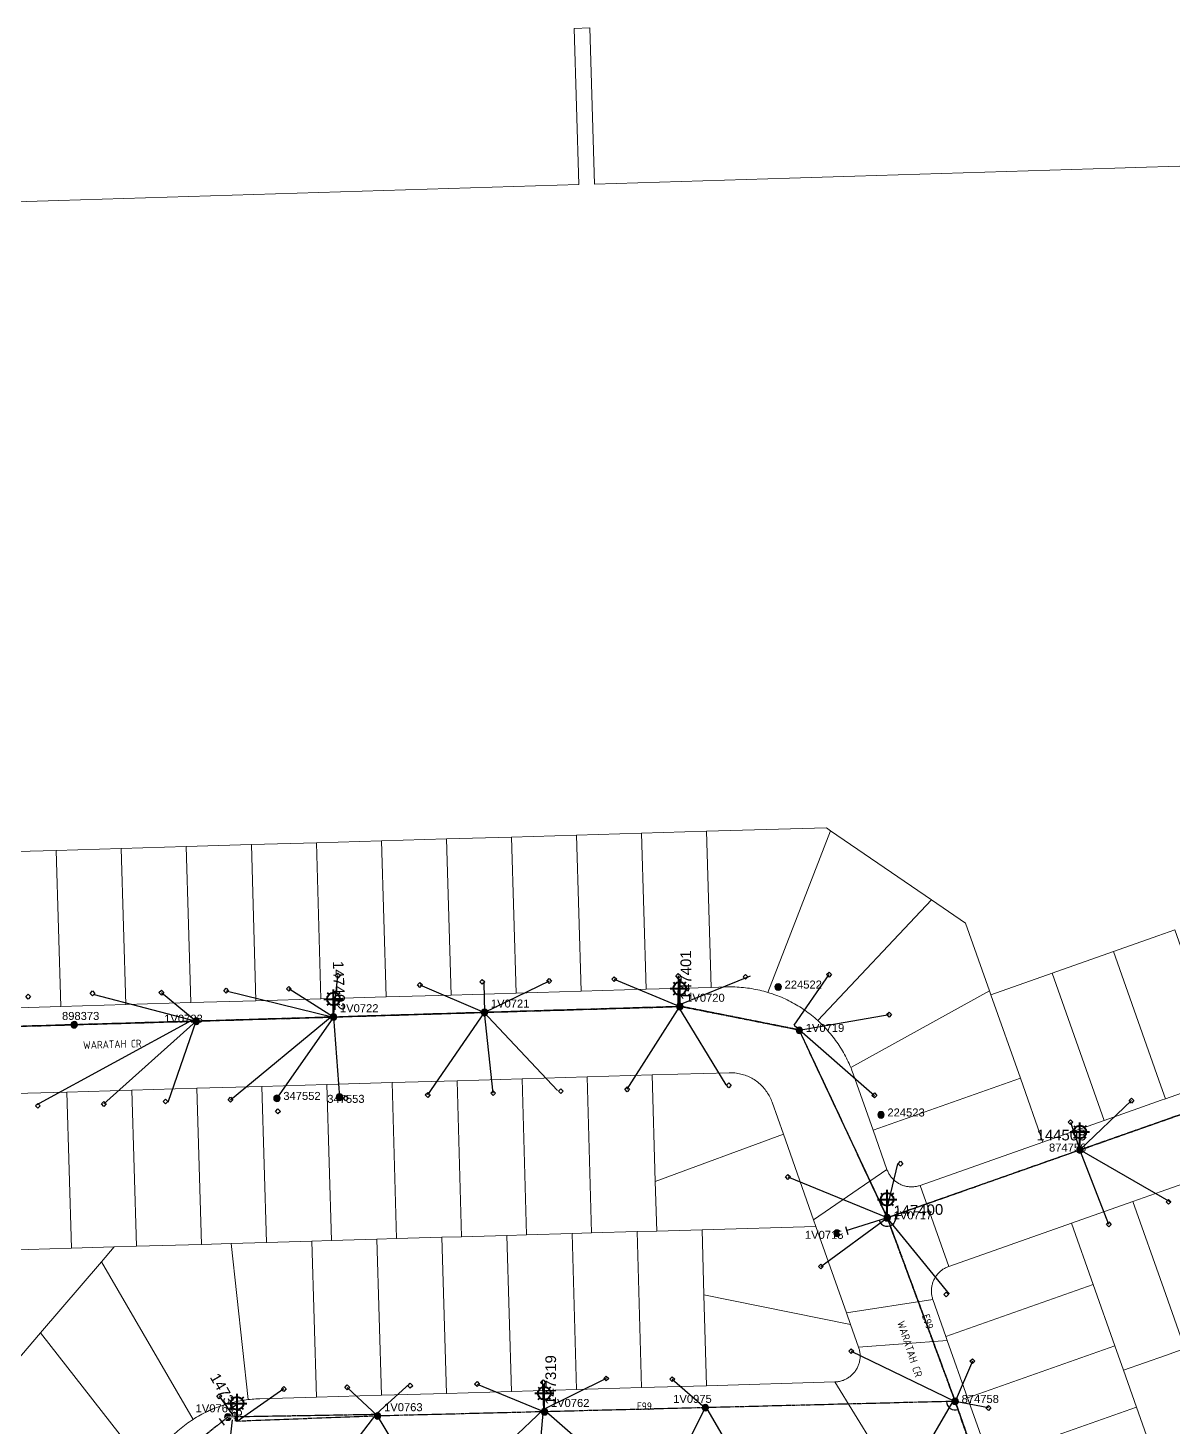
# Model space of a CAD drawing. Header units: metres. Extents: x 283062 to 284231, y 6112747 to 6113727.
# Drawn here: x 283357.4 to 283625.6, y 6113398.8 to 6113726.5 of the extents above; entities that cross this region are included whole.
import ezdxf
from ezdxf.enums import TextEntityAlignment as Align

# ---------------------------------------------------------------- set-up
doc = ezdxf.new("R2010")
doc.units = ezdxf.units.M
doc.linetypes.add('Cable Exist OH', pattern=[1, 1, 0])
doc.layers.get('0').update_dxf_attribs({"color": 6})
doc.layers.add('Cadastre Land Parcels_SP_EXT', color=9, linetype='Continuous', lineweight=5)
doc.layers.add('Cadastre Roads_SP_EXT', color=9, linetype='Continuous', lineweight=5)
for name, color, linetype in [('Equip_SP_SL_EXT', 7, 'Continuous'), ('Mains_HV_EXT', 7, 'Continuous'), ('Mains_LV_EXT', 7, 'Continuous'), ('Mains_SL_EXT', 7, 'Continuous'), ('Services_SP_EXT', 7, 'Continuous'), ('SupportsOH_SP_TR_HV_LV_SL_EXT', 7, 'Continuous')]:
    doc.layers.add(name, color=color, linetype=linetype)
doc.styles.add('iecARIAL', font='arial.ttf', dxfattribs={"height": 2})
doc.styles.add('POLE_LABEL', font='arial.ttf')
doc.styles.get("Standard").update_dxf_attribs({"font": 'isocp.shx'})

# ---------------------------------------------------------------- blocks, each defined once
blk = doc.blocks.new('SL_LANTERN_EXT')
at = {"lineweight": 40}
for p, q in [((-2.25, 4.22), (2.25, 4.22)), ((-1.46, 5.68), (-1.06, 5.28)), ((0, 1.97), (0, 6.47)), ((1.46, 5.68), (1.06, 5.28)), ((-1.46, 2.76), (-1.06, 3.16)), ((0, 0), (0, 2.72)), ((1.46, 2.76), (1.06, 3.16))]:
    blk.add_line(p, q, dxfattribs=at)
blk.add_circle((0, 4.22), 1.5, dxfattribs=at)
at = {"style": 'iecARIAL', "flags": 8}
blk.add_attdef('ASSET_NUM', (1.5, 1.5), '', height=2.5, dxfattribs=at)
for tag, p, height, flags in [('STATE', (0.98, -2.25), 0.2, 9), ('CONSTRUCTED_VOLTAGE', (0.98, -0.65), 0.2, 9), ('CONTROL_TYPE', (0.98, -0.85), 0.2, 9), ('LANTERN_PURPOSE', (0.98, -1.05), 0.2, 9), ('LANTERN_TYPE', (0.98, -1.25), 0.2, 9), ('NO_PHASES', (0.98, -1.45), 0.2, 9), ('OPERATING_VOLTAGE', (0.98, -1.65), 0.2, 9), ('ORIENTATION', (0.98, -1.85), 0.2, 9), ('OWNED_BY', (0.98, -2.05), 0.2, 9), ('USAGE', (0.98, -2.45), 0.2, 9), ('CEXIST', (0.98, -2.65), 0.2, 9), ('CNEW', (0.98, -2.85), 0.2, 9), ('CNUMBER', (0.98, -3.05), 0.2, 9), ('CREMOVE', (0.98, -3.25), 0.2, 9), ('CREPLACE', (0.98, -3.45), 0.2, 9), ('LNUMBER', (2.18, -3.25), 2.5, 8), ('LKINGHEIGHT', (0.98, -3.65), 0.2, 9), ('LBRACKET', (0.98, -3.85), 0.2, 9), ('LBRACKETVOCAB', (0.98, -4.05), 0.2, 9), ('LCATEGORY', (0.98, -4.25), 0.2, 9), ('LCHARGE1', (0.98, -4.45), 0.2, 9), ('LCHARGE1PERCENT', (0.98, -4.65), 0.2, 9), ('LCHARGE2', (0.98, -4.85), 0.2, 9), ('LCHARGE2PERCENT', (0.98, -5.05), 0.2, 9), ('LCHARGE3', (0.98, -5.25), 0.2, 9), ('LCHARGE3PERCENT', (0.98, -5.45), 0.2, 9), ('LEXIST', (0.98, -5.65), 0.2, 9), ('LLAMP', (0.98, -5.85), 0.2, 9), ('LLAMPVOCAB', (0.98, -6.05), 0.2, 9), ('LMAST', (0.98, -6.25), 0.2, 9), ('LMASTVOCAB', (0.98, -6.45), 0.2, 9), ('LNEW', (0.98, -6.65), 0.2, 9), ('STREETNAME', (0.98, -9.25), 0.2, 9), ('SUBURB', (0.98, -9.45), 0.2, 1), ('LANTNUMBER', (0.98, -6.85), 0.2, 9), ('LOUTREACH', (0.98, -7.25), 0.2, 9), ('LOUTREACHVOCAB', (0.98, -7.45), 0.2, 9), ('LRATECODE', (0.98, -7.65), 0.2, 9), ('LREMOVE', (0.98, -7.85), 0.2, 9), ('LREPLACE', (0.98, -8.05), 0.2, 9), ('LTYPE', (0.98, -8.25), 0.2, 9), ('LTYPEVOCAB', (0.98, -8.45), 0.2, 9), ('LEGEND', (0.98, -8.65), 0.2, 9), ('LOCATION', (0.98, -8.85), 0.2, 9), ('NOTES', (0.98, -9.05), 0.2, 9)]:
    blk.add_attdef(tag, p, '', height=height, dxfattribs=dict(flags=flags))
blk = doc.blocks.new('CCP_EXT')
blk.add_wipeout([(0, 0.57), (0.57, 0), (0, -0.57), (-0.57, 0)])
blk.add_lwpolyline([(-0.57, 0), (0, 0.57), (0.57, 0), (0, -0.57), (-0.57, 0)])
at = {"flags": 1}
blk.add_attdef('Z', (0, 0), '', height=0.2, dxfattribs=at)
at = {"flags": 9}
for tag, p in [('CCP_TYPE', (0, 0)), ('STATE', (0, -1.8)), ('CONSTRUCTED_VOLTAGE', (0, -0.2)), ('NO_PHASES', (0, -0.4)), ('OPERATING_VOLTAGE', (0, -0.6)), ('ORIENTATION', (0, -0.8)), ('OWNED_BY', (0, -1)), ('USAGE', (0, -1.2)), ('LEGEND', (0, -1.4)), ('LIFE_SUPPORT', (0, -1.6)), ('NOTES', (0, -2))]:
    blk.add_attdef(tag, text='', height=0.2, dxfattribs=at).set_placement(p, align=Align.MIDDLE_LEFT)
blk = doc.blocks.new('POLE_EXT')
blk.add_hatch(color=256).paths.add_polyline_path([(-1, 0, 1), (1, 0, 1)])
blk.add_lwpolyline([(-1, 0, 1), (1, 0, 1)], format="xyb", close=True)
for tag, height, flags, p in [('pNumber', 2.5, 8, (-17.84, 2.07)), ('OWNED_BY', 0.2, 9, (1.35, -0.4)), ('PARENT', 0.2, 9, (1.35, -0.6)), ('SPECIAL_USE', 0.2, 9, (1.35, -0.8)), ('STATE', 0.2, 9, (1.35, -1)), ('USAGE', 0.2, 9, (1.35, -1.2)), ('cLV', 0.2, 9, (1.35, -1.4)), ('hDepth', 0.2, 9, (1.35, -1.6)), ('hDia', 0.2, 9, (1.35, -1.8)), ('cHV', 0.2, 9, (1.35, -2)), ('LBRACKET', 0.2, 9, (1.35, -2.2)), ('LExisting', 0.2, 9, (1.35, -2.4)), ('LANTNUMBER', 0.2, 9, (1.35, -2.6)), ('LOther', 0.2, 9, (1.35, -2.8)), ('LRemove', 0.2, 9, (1.35, -3)), ('LEGEND', 0.2, 9, (1.35, -3.2)), ('cLinedev', 0.2, 9, (1.35, -3.4)), ('LOCATION', 0.2, 9, (1.35, -3.6)), ('pExisting', 0.2, 9, (1.35, -3.8)), ('PFNUMBER', 0.2, 9, (1.35, -4)), ('NEWPFNUMBER', 0.2, 9, (1.35, -4.2)), ('pFooting', 0.2, 9, (1.35, -4.4)), ('pNew', 0.2, 9, (1.35, -4.6)), ('pRelocate', 0.2, 9, (1.35, -5)), ('pRemove', 0.2, 9, (1.35, -5.2)), ('pReplace', 0.2, 9, (1.35, -5.4)), ('pStay', 0.2, 9, (1.35, -5.6)), ('pType', 0.2, 9, (1.35, -5.8)), ('cspan', 0.2, 9, (1.35, -6)), ('STREETNAME', 0.2, 9, (1.35, -6.2)), ('SUBURB', 0.2, 9, (1.35, -6.4)), ('NOTES', 0.2, 9, (1.35, -6.6)), ('MAINTAINED_BY', 0.2, 9, (1.36, -6.81)), ('OPERATED_BY', 0.2, 9, (1.36, -7.01))]:
    blk.add_attdef(tag, text='', height=height, dxfattribs=dict(flags=flags)).set_placement(p, align=Align.MIDDLE_LEFT)
at = {"style": 'POLE_LABEL'}
for tag, height, flags, p in [('STRUCTURE_PLANT_NUMBER', 0.2, 9, (1.35, 0.03)), ('ASSET_NUM', 2.5, 8, (2, 2)), ('STREET_CODE', 0.2, 9, (1.35, -0.2))]:
    blk.add_attdef(tag, text='', height=height, dxfattribs=dict(at, flags=flags)).set_placement(p, align=Align.MIDDLE_LEFT)
at = {"flags": 1}
blk.add_attdef('Z', (1.35, -7.33), '', height=0.2, dxfattribs=at)
blk = doc.blocks.new('End Shackle_EXT')
blk.add_wipeout([(0, 0.25), (1.81, 0.25), (1.82, -0.25), (0, -0.25)])
blk.add_line((1.81, -1), (1.81, 1))
at = {"flags": 1}
blk.add_attdef('Z', (0, 0), '', height=0.2, dxfattribs=at)
at = {"flags": 9}
for tag, p in [('CONNECTOR_TYPE', (0, 0)), ('STATE', (0, -1.2)), ('CONSTRUCTED_VOLTAGE', (0, -0.2)), ('NO_PHASES', (0, -0.4)), ('OPERATING_VOLTAGE', (0, -0.6)), ('ORIENTATION', (0, -0.8)), ('OWNED_BY', (0, -1)), ('USAGE', (0, -1.4)), ('NOTES', (0, -1.6))]:
    blk.add_attdef(tag, text='', height=0.2, dxfattribs=at).set_placement(p, align=Align.MIDDLE_LEFT)

msp = doc.modelspace()

# ---------------------------------------------------------------- linework, layer by layer
at = {"layer": 'Cadastre Land Parcels_SP_EXT', "color": 251, "linetype": 'Continuous', "lineweight": 15, "true_color": 0x636466}
for points in [[(283627.25, 6113694.18), (283616.84, 6113693.86), (283612.01, 6113693.71), (283596.78, 6113693.25), (283581.54, 6113692.78), (283566.31, 6113692.31), (283551.07, 6113691.85), (283535.84, 6113691.38), (283520.6, 6113690.91), (283505.37, 6113690.45), (283490.13, 6113689.98), (283489.01, 6113726.55), (283489.01, 6113726.55), (283485.36, 6113726.43), (283486.48, 6113689.87), (283471.24, 6113689.4), (283456.01, 6113688.94), (283440.77, 6113688.47), (283425.54, 6113688.01), (283410.3, 6113687.54), (283395.07, 6113687.07), (283379.83, 6113686.61), (283364.6, 6113686.14), (283349.36, 6113685.67)], [(283348.78, 6113533.42), (283364.02, 6113533.86), (283379.26, 6113534.31), (283394.49, 6113534.76), (283409.73, 6113535.2), (283424.96, 6113535.65), (283440.2, 6113536.09), (283455.43, 6113536.54), (283470.67, 6113536.99), (283485.9, 6113537.43), (283501.14, 6113537.88), (283516.37, 6113538.33), (283544.44, 6113539.15), (283545.44, 6113538.46), (283569.08, 6113522.25), (283577.06, 6113516.78), (283582.65, 6113500.96), (283582.99, 6113500), (283597.36, 6113505.08), (283611.74, 6113510.15), (283622.1, 6113513.81), (283626.11, 6113515.22)], [(283791.34, 6113388.3), (283786.26, 6113402.67), (283781.17, 6113417.04), (283776.09, 6113431.41), (283771, 6113445.8), (283765.72, 6113460.75), (283756.32, 6113462.28), (283741.95, 6113457.2), (283727.57, 6113452.13), (283713.2, 6113447.06), (283698.83, 6113441.98), (283686.65, 6113476.48), (283673.72, 6113471.91), (283685.89, 6113437.42), (283671.52, 6113432.34), (283657.15, 6113427.27), (283642.78, 6113422.19), (283628.4, 6113417.12), (283623.87, 6113415.52), (283614.03, 6113412.05), (283617.08, 6113403.42), (283622.15, 6113389.05)], [(283384.87, 6113389.4), (283360.34, 6113420.8), (283346.49, 6113404.62)]]:
    msp.add_lwpolyline(points, dxfattribs=at)
for points in [[(283545.44, 6113538.46), (283544.44, 6113539.15), (283516.37, 6113538.33), (283517.45, 6113501.75), (283521.07, 6113501.86), (283521.56, 6113501.87), (283522.05, 6113501.87), (283522.54, 6113501.87), (283523.03, 6113501.85), (283523.52, 6113501.83), (283524.01, 6113501.8), (283524.5, 6113501.77), (283524.99, 6113501.72), (283525.48, 6113501.67), (283525.96, 6113501.61), (283526.45, 6113501.54), (283526.93, 6113501.46), (283527.41, 6113501.38), (283527.89, 6113501.29), (283528.37, 6113501.19), (283528.85, 6113501.08), (283529.33, 6113500.97), (283529.8, 6113500.85), (283530.27, 6113500.72), (283530.74, 6113500.58), (283545.44, 6113538.46)], [(283441.28, 6113499.52), (283440.2, 6113536.09), (283424.96, 6113535.65), (283426.04, 6113499.08), (283441.28, 6113499.52)], [(283456.51, 6113499.97), (283455.43, 6113536.54), (283440.2, 6113536.09), (283441.28, 6113499.52), (283456.51, 6113499.97)], [(283471.75, 6113500.41), (283470.67, 6113536.99), (283455.43, 6113536.54), (283456.51, 6113499.97), (283471.75, 6113500.41)], [(283486.98, 6113500.86), (283485.9, 6113537.43), (283470.67, 6113536.99), (283471.75, 6113500.41), (283486.98, 6113500.86)], [(283502.22, 6113501.31), (283501.14, 6113537.88), (283485.9, 6113537.43), (283486.98, 6113500.86), (283502.22, 6113501.31)], [(283517.45, 6113501.75), (283516.37, 6113538.33), (283501.14, 6113537.88), (283502.22, 6113501.31), (283517.45, 6113501.75)], [(283569.08, 6113522.25), (283545.44, 6113538.46), (283530.74, 6113500.58), (283531.21, 6113500.44), (283531.66, 6113500.29), (283532.12, 6113500.13), (283532.58, 6113499.97), (283533.03, 6113499.79), (283533.48, 6113499.62), (283533.92, 6113499.43), (283534.36, 6113499.24), (283534.8, 6113499.04), (283535.24, 6113498.83), (283535.67, 6113498.62), (283536.1, 6113498.4), (283536.53, 6113498.17), (283536.95, 6113497.93), (283537.37, 6113497.69), (283537.78, 6113497.45), (283538.2, 6113497.19), (283538.6, 6113496.93), (283539, 6113496.66), (283539.4, 6113496.39), (283539.8, 6113496.11), (283540.19, 6113495.83), (283540.57, 6113495.53), (283540.95, 6113495.24), (283541.33, 6113494.93), (283541.7, 6113494.62), (283542.06, 6113494.31), (283542.42, 6113493.99), (283569.08, 6113522.25)], [(283365.1, 6113497.29), (283364.02, 6113533.86), (283348.78, 6113533.42), (283349.86, 6113496.84), (283365.1, 6113497.29)], [(283380.34, 6113497.74), (283379.26, 6113534.31), (283364.02, 6113533.86), (283365.1, 6113497.29), (283380.34, 6113497.74)], [(283395.57, 6113498.18), (283394.49, 6113534.76), (283379.26, 6113534.31), (283380.34, 6113497.74), (283395.57, 6113498.18)], [(283410.81, 6113498.63), (283409.73, 6113535.2), (283394.49, 6113534.76), (283395.57, 6113498.18), (283410.81, 6113498.63)], [(283426.04, 6113499.08), (283424.96, 6113535.65), (283409.73, 6113535.2), (283410.81, 6113498.63), (283426.04, 6113499.08)], [(283582.65, 6113500.96), (283577.06, 6113516.78), (283569.08, 6113522.25), (283542.42, 6113493.99), (283542.78, 6113493.66), (283543.13, 6113493.33), (283543.47, 6113492.99), (283543.81, 6113492.65), (283544.15, 6113492.3), (283544.48, 6113491.94), (283544.8, 6113491.58), (283545.12, 6113491.22), (283545.43, 6113490.85), (283545.73, 6113490.48), (283546.03, 6113490.1), (283546.33, 6113489.71), (283546.61, 6113489.33), (283546.89, 6113488.93), (283547.17, 6113488.54), (283547.44, 6113488.13), (283547.7, 6113487.73), (283547.96, 6113487.32), (283548.2, 6113486.91), (283548.45, 6113486.49), (283548.68, 6113486.07), (283548.91, 6113485.64), (283549.13, 6113485.21), (283549.35, 6113484.78), (283549.56, 6113484.34), (283549.76, 6113483.91), (283549.96, 6113483.46), (283550.14, 6113483.02), (283582.65, 6113500.96)], [(283638.28, 6113480.74), (283626.11, 6113515.22), (283622.1, 6113513.81), (283611.74, 6113510.15), (283622.83, 6113478.71), (283623.91, 6113475.66), (283638.28, 6113480.74)], [(283622.89, 6113475.3), (283623.91, 6113475.66), (283622.83, 6113478.71), (283611.74, 6113510.15), (283597.36, 6113505.08), (283609.53, 6113470.59), (283622.89, 6113475.3)], [(283609.53, 6113470.59), (283597.36, 6113505.08), (283582.99, 6113500), (283589.89, 6113480.46), (283595.16, 6113465.51), (283609.53, 6113470.59)], [(283589.89, 6113480.46), (283582.99, 6113500), (283582.65, 6113500.96), (283550.14, 6113483.02), (283550.29, 6113482.65), (283550.44, 6113482.28), (283550.58, 6113481.91), (283550.71, 6113481.54), (283555.39, 6113468.28), (283589.89, 6113480.46)], [(283469.61, 6113443.65), (283474.22, 6113443.79), (283473.15, 6113480.35), (283457.91, 6113479.9), (283458.98, 6113443.34), (283469.61, 6113443.65)], [(283484.85, 6113444.1), (283489.45, 6113444.23), (283488.38, 6113480.8), (283473.15, 6113480.35), (283474.22, 6113443.79), (283484.85, 6113444.1)], [(283500.08, 6113444.54), (283504.69, 6113444.68), (283504.35, 6113456.26), (283503.62, 6113481.24), (283488.38, 6113480.8), (283489.45, 6113444.23), (283500.08, 6113444.54)], [(283534.39, 6113467.33), (283531.73, 6113474.86), (283531.61, 6113475.17), (283531.48, 6113475.49), (283531.34, 6113475.8), (283531.19, 6113476.1), (283531.03, 6113476.4), (283530.86, 6113476.7), (283530.68, 6113476.99), (283530.49, 6113477.27), (283530.28, 6113477.55), (283530.07, 6113477.82), (283529.86, 6113478.09), (283529.63, 6113478.35), (283529.39, 6113478.6), (283529.15, 6113478.85), (283528.9, 6113479.09), (283528.64, 6113479.32), (283528.37, 6113479.54), (283528.1, 6113479.75), (283527.82, 6113479.96), (283527.54, 6113480.14), (283527.24, 6113480.32), (283526.95, 6113480.48), (283526.64, 6113480.64), (283526.34, 6113480.79), (283526.02, 6113480.93), (283525.7, 6113481.05), (283525.38, 6113481.17), (283525.05, 6113481.28), (283524.72, 6113481.38), (283524.39, 6113481.46), (283524.05, 6113481.54), (283523.71, 6113481.6), (283523.37, 6113481.66), (283523.03, 6113481.7), (283522.68, 6113481.74), (283522.34, 6113481.76), (283522, 6113481.77), (283521.65, 6113481.77), (283503.62, 6113481.24), (283504.35, 6113456.26), (283534.39, 6113467.33)], [(283564.72, 6113455.03), (283564.93, 6113455.04), (283565.15, 6113455.07), (283565.37, 6113455.1), (283565.58, 6113455.14), (283565.79, 6113455.18), (283566, 6113455.24), (283566.21, 6113455.3), (283566.42, 6113455.37), (283595.16, 6113465.51), (283589.89, 6113480.46), (283555.39, 6113468.28), (283558.64, 6113459.09), (283558.72, 6113458.88), (283558.8, 6113458.68), (283558.89, 6113458.48), (283558.99, 6113458.29), (283559.09, 6113458.1), (283559.2, 6113457.91), (283559.32, 6113457.73), (283559.45, 6113457.55), (283559.58, 6113457.37), (283559.71, 6113457.2), (283559.86, 6113457.04), (283560, 6113456.88), (283560.16, 6113456.73), (283560.32, 6113456.58), (283560.48, 6113456.44), (283560.65, 6113456.3), (283560.83, 6113456.17), (283561, 6113456.05), (283561.19, 6113455.93), (283561.37, 6113455.82), (283561.56, 6113455.71), (283561.76, 6113455.62), (283561.96, 6113455.52), (283562.16, 6113455.44), (283562.36, 6113455.37), (283562.57, 6113455.3), (283562.78, 6113455.24), (283562.99, 6113455.18), (283563.2, 6113455.14), (283563.42, 6113455.1), (283563.63, 6113455.07), (283563.85, 6113455.04), (283564.06, 6113455.03), (283564.28, 6113455.02), (283564.5, 6113455.02), (283564.72, 6113455.03)], [(283367.57, 6113440.66), (283366.5, 6113477.23), (283351.26, 6113476.78), (283352.33, 6113440.22), (283367.57, 6113440.66)], [(283377.6, 6113440.95), (283382.8, 6113441.11), (283381.73, 6113477.67), (283366.5, 6113477.23), (283367.57, 6113440.66), (283377.6, 6113440.95)], [(283398.04, 6113441.55), (283396.97, 6113478.12), (283381.73, 6113477.67), (283382.8, 6113441.11), (283398.04, 6113441.55)], [(283405.02, 6113441.76), (283413.28, 6113442), (283412.21, 6113478.56), (283396.97, 6113478.12), (283398.04, 6113441.55), (283405.02, 6113441.76)], [(283423.91, 6113442.31), (283428.51, 6113442.45), (283427.44, 6113479.01), (283412.21, 6113478.56), (283413.28, 6113442), (283423.91, 6113442.31)], [(283439.14, 6113442.76), (283443.75, 6113442.89), (283442.68, 6113479.46), (283427.44, 6113479.01), (283428.51, 6113442.45), (283439.14, 6113442.76)], [(283454.38, 6113443.2), (283458.98, 6113443.34), (283457.91, 6113479.9), (283442.68, 6113479.46), (283443.75, 6113442.89), (283454.38, 6113443.2)], [(283515.32, 6113444.99), (283542, 6113445.77), (283541.45, 6113447.32), (283534.39, 6113467.33), (283504.35, 6113456.26), (283504.69, 6113444.68), (283515.32, 6113444.99)], [(283642.78, 6113422.19), (283630.6, 6113456.69), (283622.88, 6113453.96), (283616.23, 6113451.61), (283623.47, 6113431.1), (283628.4, 6113417.12), (283642.78, 6113422.19)], [(283623.87, 6113415.52), (283628.4, 6113417.12), (283623.47, 6113431.1), (283616.23, 6113451.61), (283601.85, 6113446.54), (283606.93, 6113432.17), (283612, 6113417.8), (283614.03, 6113412.05), (283623.87, 6113415.52)], [(283485.92, 6113407.53), (283484.85, 6113444.1), (283474.22, 6113443.79), (283469.61, 6113443.65), (283470.69, 6113407.08), (283485.92, 6113407.53)], [(283501.16, 6113407.98), (283500.08, 6113444.54), (283489.45, 6113444.23), (283484.85, 6113444.1), (283485.92, 6113407.53), (283501.16, 6113407.98)], [(283516.39, 6113408.42), (283515.77, 6113429.75), (283515.32, 6113444.99), (283504.69, 6113444.68), (283500.08, 6113444.54), (283501.16, 6113407.98), (283516.39, 6113408.42)], [(283549.16, 6113425.48), (283542, 6113445.77), (283515.32, 6113444.99), (283515.77, 6113429.75), (283550.12, 6113422.77), (283549.16, 6113425.48)], [(283606.93, 6113432.17), (283601.85, 6113446.54), (283573.12, 6113436.38), (283572.91, 6113436.31), (283572.71, 6113436.22), (283572.51, 6113436.13), (283572.32, 6113436.04), (283572.13, 6113435.93), (283571.94, 6113435.82), (283571.76, 6113435.7), (283571.58, 6113435.58), (283571.41, 6113435.45), (283571.24, 6113435.31), (283571.07, 6113435.17), (283570.91, 6113435.02), (283570.76, 6113434.86), (283570.61, 6113434.71), (283570.47, 6113434.54), (283570.33, 6113434.37), (283570.2, 6113434.2), (283570.08, 6113434.02), (283569.96, 6113433.84), (283569.85, 6113433.65), (283569.74, 6113433.46), (283569.65, 6113433.26), (283569.56, 6113433.06), (283569.47, 6113432.86), (283569.4, 6113432.66), (283569.33, 6113432.45), (283569.27, 6113432.24), (283569.22, 6113432.03), (283569.17, 6113431.82), (283569.13, 6113431.61), (283569.1, 6113431.39), (283569.08, 6113431.18), (283569.06, 6113430.96), (283569.05, 6113430.74), (283569.05, 6113430.52), (283569.06, 6113430.31), (283569.08, 6113430.09), (283569.1, 6113429.87), (283569.13, 6113429.66), (283569.17, 6113429.44), (283569.22, 6113429.23), (283569.27, 6113429.02), (283569.33, 6113428.81), (283569.4, 6113428.6), (283572.43, 6113419.99), (283606.93, 6113432.17)], [(283360.34, 6113420.8), (283374.62, 6113437.47), (283377.6, 6113440.95), (283367.57, 6113440.66), (283352.33, 6113440.22), (283352.48, 6113435.05), (283334.91, 6113414.53), (283346.49, 6113404.62), (283360.34, 6113420.8)], [(283396.49, 6113400.79), (283396.9, 6113401.04), (283397.31, 6113401.28), (283397.72, 6113401.52), (283398.14, 6113401.75), (283398.56, 6113401.97), (283398.99, 6113402.19), (283399.42, 6113402.4), (283399.85, 6113402.6), (283400.28, 6113402.8), (283400.72, 6113402.99), (283401.16, 6113403.17), (283401.61, 6113403.34), (283402.05, 6113403.51), (283402.5, 6113403.67), (283402.95, 6113403.83), (283403.41, 6113403.97), (283403.86, 6113404.11), (283404.32, 6113404.25), (283404.78, 6113404.37), (283405.25, 6113404.49), (283405.71, 6113404.6), (283406.17, 6113404.71), (283406.64, 6113404.8), (283407.11, 6113404.89), (283407.58, 6113404.97), (283408.05, 6113405.05), (283408.52, 6113405.12), (283409, 6113405.18), (283405.02, 6113441.76), (283398.04, 6113441.55), (283382.8, 6113441.11), (283377.6, 6113440.95), (283374.62, 6113437.47), (283396.09, 6113400.54), (283396.49, 6113400.79)], [(283409.45, 6113405.23), (283409.89, 6113405.27), (283410.34, 6113405.31), (283410.79, 6113405.33), (283411.24, 6113405.36), (283411.7, 6113405.38), (283424.98, 6113405.75), (283423.91, 6113442.31), (283413.28, 6113442), (283405.02, 6113441.76), (283409, 6113405.18), (283409.45, 6113405.23)], [(283440.22, 6113406.19), (283439.14, 6113442.76), (283428.51, 6113442.45), (283423.91, 6113442.31), (283424.98, 6113405.75), (283440.22, 6113406.19)], [(283455.45, 6113406.64), (283454.38, 6113443.2), (283443.75, 6113442.89), (283439.14, 6113442.76), (283440.22, 6113406.19), (283455.45, 6113406.64)], [(283470.69, 6113407.08), (283469.61, 6113443.65), (283458.98, 6113443.34), (283454.38, 6113443.2), (283455.45, 6113406.64), (283470.69, 6113407.08)], [(283389.43, 6113394.72), (283389.75, 6113395.1), (283390.08, 6113395.46), (283390.41, 6113395.82), (283390.75, 6113396.18), (283391.1, 6113396.53), (283391.45, 6113396.88), (283391.81, 6113397.21), (283392.18, 6113397.55), (283392.54, 6113397.87), (283392.92, 6113398.19), (283393.3, 6113398.51), (283393.68, 6113398.82), (283394.07, 6113399.12), (283394.47, 6113399.42), (283394.86, 6113399.71), (283395.27, 6113399.99), (283395.68, 6113400.27), (283396.09, 6113400.54), (283374.62, 6113437.47), (283360.34, 6113420.8), (283384.87, 6113389.4), (283389.43, 6113394.72)], [(283612, 6113417.8), (283606.93, 6113432.17), (283572.43, 6113419.99), (283572.77, 6113419.03), (283577.51, 6113405.62), (283612, 6113417.8)], [(283546.43, 6113409.32), (283546.65, 6113409.33), (283546.87, 6113409.34), (283547.09, 6113409.37), (283547.31, 6113409.4), (283547.52, 6113409.45), (283547.74, 6113409.5), (283547.95, 6113409.55), (283548.16, 6113409.62), (283548.37, 6113409.69), (283548.58, 6113409.77), (283548.78, 6113409.86), (283548.98, 6113409.96), (283549.17, 6113410.06), (283549.36, 6113410.17), (283549.55, 6113410.28), (283549.73, 6113410.41), (283549.91, 6113410.54), (283550.09, 6113410.67), (283550.26, 6113410.81), (283550.42, 6113410.96), (283550.58, 6113411.12), (283550.73, 6113411.27), (283550.88, 6113411.44), (283551.02, 6113411.61), (283551.15, 6113411.78), (283551.28, 6113411.96), (283551.4, 6113412.15), (283551.51, 6113412.34), (283551.62, 6113412.53), (283551.72, 6113412.72), (283551.82, 6113412.92), (283551.9, 6113413.13), (283551.98, 6113413.33), (283552.05, 6113413.54), (283552.12, 6113413.75), (283552.17, 6113413.97), (283552.22, 6113414.18), (283552.26, 6113414.4), (283552.29, 6113414.62), (283552.32, 6113414.84), (283552.34, 6113415.05), (283552.34, 6113415.27), (283552.34, 6113415.5), (283552.34, 6113415.72), (283552.32, 6113415.94), (283552.3, 6113416.16), (283552.27, 6113416.37), (283552.23, 6113416.59), (283552.18, 6113416.81), (283552.13, 6113417.02), (283552.07, 6113417.23), (283552, 6113417.44), (283550.12, 6113422.77), (283515.77, 6113429.75), (283516.39, 6113408.42), (283546.43, 6113409.32)], [(283617.08, 6113403.42), (283614.03, 6113412.05), (283612, 6113417.8), (283577.51, 6113405.62), (283580.14, 6113398.16), (283582.58, 6113391.25), (283617.08, 6113403.42)], [(283622.15, 6113389.05), (283617.08, 6113403.42), (283582.58, 6113391.25), (283587.66, 6113376.87), (283622.15, 6113389.05)]]:
    msp.add_lwpolyline(points, close=True, dxfattribs=at)
at = {"layer": 'Mains_HV_EXT', "linetype": 'Continuous'}
msp.add_lwpolyline([(283559.39, 6113445.92, 0.412609), (283560.59, 6113448.45)], format="xyb", dxfattribs=at)
at = {"layer": 'Mains_LV_EXT', "linetype": 'Cable Exist OH', "lineweight": 30}
for points in [[(283464.34, 6113495.9), (283510.09, 6113497.27)], [(283509.65, 6113497.54), (283538.17, 6113491.86)], [(283342.88, 6113492.27), (283368.24, 6113493.01), (283396.82, 6113493.85)], [(283396.82, 6113493.85), (283428.98, 6113494.81)], [(283428.98, 6113494.81), (283464.34, 6113495.9)], [(283574.62, 6113404.77), (283516.08, 6113403.28)], [(283478.39, 6113402.33), (283439.32, 6113401.34)], [(283516.08, 6113403.28), (283478.39, 6113402.33)]]:
    msp.add_lwpolyline(points, dxfattribs=at)
at = {"layer": 'Mains_LV_EXT', "linetype": 'Continuous', "lineweight": 30}
for points in [[(283556.8, 6113447.18, 1.020668), (283560.59, 6113448.46)], [(283572.62, 6113404.72, 0.539831), (283575.28, 6113402.88)]]:
    msp.add_lwpolyline(points, format="xyb", dxfattribs=at)
at = {"layer": 'Mains_SL_EXT', "linetype": 'Cable Exist OH'}
for points in [[(283510.09, 6113497.27), (283464.34, 6113495.9), (283428.98, 6113494.81)], [(283428.98, 6113494.81), (283396.82, 6113493.85), (283368.24, 6113493.01), (283342.88, 6113492.27)], [(283574.62, 6113404.77), (283516.08, 6113403.28), (283478.39, 6113402.33)]]:
    msp.add_lwpolyline(points, dxfattribs=at)
at = {"layer": 'Services_SP_EXT'}
for points in [[(283428.98, 6113494.81), (283415.72, 6113475.77)], [(283558.7, 6113447.78), (283547.52, 6113444.22)], [(283428.18, 6113387.6), (283439.13, 6113401.9)], [(283463.03, 6113388.48), (283478.14, 6113402.86)], [(283478.39, 6113388.89), (283477.1, 6113390.47), (283478.14, 6113402.86)], [(283493.68, 6113389.24), (283478.14, 6113402.86)], [(283509.08, 6113389.17), (283516.08, 6113403.28)], [(283524.09, 6113390.07), (283515.99, 6113403.98)], [(283573.97, 6113404.67), (283566.29, 6113391.37)], [(283403.41, 6113383.52), (283405.35, 6113400.43)], [(283447.52, 6113387.67), (283439.32, 6113401.34)]]:
    msp.add_lwpolyline(points, dxfattribs=at)

# ---------------------------------------------------------------- block references
at = {"layer": 'Equip_SP_SL_EXT'}
ref = msp.add_blockref('SL_LANTERN_EXT', (283510.09, 6113497.27), dxfattribs=at)
ref.add_attrib('ASSET_NUM', '147401', dxfattribs={"layer": '0', "height": 2.5, "rotation": 90.4993, "style": 'iecARIAL'}).set_placement((283511.59, 6113498.77), align=Align.MIDDLE_LEFT)
ref = msp.add_blockref('SL_LANTERN_EXT', (283428.98, 6113494.81), dxfattribs=at)
ref.add_attrib('ASSET_NUM', '147402', dxfattribs={"layer": '0', "height": 2.5, "rotation": 272.0886, "style": 'iecARIAL'}).set_placement((283430.48, 6113496.31), align=Align.MIDDLE_RIGHT)
ref = msp.add_blockref('SL_LANTERN_EXT', (283603.84, 6113463.66), dxfattribs=at)
ref.add_attrib('ASSET_NUM', '144508', dxfattribs={"layer": '0', "height": 2.5, "rotation": 0.0705, "style": 'iecARIAL'}).set_placement((283605.34, 6113465.16), align=Align.BOTTOM_RIGHT)
ref = msp.add_blockref('SL_LANTERN_EXT', (283558.67, 6113447.87), dxfattribs=at)
ref.add_attrib('ASSET_NUM', '147400', dxfattribs={"layer": '0', "height": 2.5, "rotation": 1.9094, "style": 'iecARIAL'}).set_placement((283560.17, 6113449.37), align=Align.MIDDLE_LEFT)
ref = msp.add_blockref('SL_LANTERN_EXT', (283478.36, 6113402.44), dxfattribs=at)
ref.add_attrib('ASSET_NUM', '147319', dxfattribs={"layer": '0', "height": 2.5, "rotation": 89.9867, "style": 'iecARIAL'}).set_placement((283479.86, 6113403.94), align=Align.MIDDLE_LEFT)
ref = msp.add_blockref('SL_LANTERN_EXT', (283406.4, 6113400.08), dxfattribs=at)
ref.add_attrib('ASSET_NUM', '147318', dxfattribs={"layer": '0', "height": 2.5, "rotation": 299.8326, "style": 'iecARIAL'}).set_placement((283407.9, 6113401.58), align=Align.TOP_RIGHT)
at = {"layer": 'SupportsOH_SP_TR_HV_LV_SL_EXT'}
ref = msp.add_blockref('POLE_EXT', (283510.09, 6113497.27), dxfattribs=dict(at, xscale=0.75, yscale=0.75))
ref.add_attrib('ASSET_NUM', '1V0720', dxfattribs={"layer": '0', "height": 1.875, "style": 'POLE_LABEL'}).set_placement((283511.59, 6113497.83), align=Align.BOTTOM_LEFT)
ref = msp.add_blockref('POLE_EXT', (283428.98, 6113494.81), dxfattribs=dict(at, xscale=0.75, yscale=0.75))
ref.add_attrib('ASSET_NUM', '1V0722', dxfattribs={"layer": '0', "height": 1.875, "style": 'POLE_LABEL'}).set_placement((283430.48, 6113495.38), align=Align.BOTTOM_LEFT)
ref = msp.add_blockref('POLE_EXT', (283464.34, 6113495.9), dxfattribs=dict(at, xscale=0.75, yscale=0.75))
ref.add_attrib('ASSET_NUM', '1V0721', dxfattribs={"layer": '0', "height": 1.875, "style": 'POLE_LABEL'}).set_placement((283465.84, 6113496.47), align=Align.BOTTOM_LEFT)
ref = msp.add_blockref('POLE_EXT', (283368.24, 6113493.01), dxfattribs=dict(at, xscale=0.75, yscale=0.75))
ref.add_attrib('ASSET_NUM', '898373', dxfattribs={"layer": '0', "height": 1.875, "style": 'POLE_LABEL'}).set_placement((283369.74, 6113493.57), align=Align.BOTTOM_CENTER)
ref = msp.add_blockref('POLE_EXT', (283396.85, 6113493.85), dxfattribs=dict(at, xscale=0.75, yscale=0.75))
ref.add_attrib('ASSET_NUM', '1V0723', dxfattribs={"layer": '0', "height": 1.875, "style": 'POLE_LABEL'}).set_placement((283398.35, 6113494.42), align=Align.MIDDLE_RIGHT)
ref = msp.add_blockref('POLE_EXT', (283538.1, 6113491.7), dxfattribs=dict(at, xscale=0.75, yscale=0.75))
ref.add_attrib('ASSET_NUM', '1V0719', dxfattribs={"layer": '0', "height": 1.875, "style": 'POLE_LABEL'}).set_placement((283539.6, 6113492.26), align=Align.MIDDLE_LEFT)
ref = msp.add_blockref('POLE_EXT', (283415.72, 6113475.77), dxfattribs=dict(at, xscale=0.75, yscale=0.75))
ref.add_attrib('ASSET_NUM', '347552', dxfattribs={"layer": '0', "height": 1.875, "style": 'POLE_LABEL'}).set_placement((283417.22, 6113476.33), align=Align.MIDDLE_LEFT)
ref = msp.add_blockref('POLE_EXT', (283557.24, 6113471.88), dxfattribs=dict(at, xscale=0.75, yscale=0.75))
ref.add_attrib('ASSET_NUM', '224523', dxfattribs={"layer": '0', "height": 1.875, "style": 'POLE_LABEL'}).set_placement((283558.74, 6113472.45), align=Align.MIDDLE_LEFT)
ref = msp.add_blockref('POLE_EXT', (283603.84, 6113463.66), dxfattribs=dict(at, xscale=0.75, yscale=0.75))
ref.add_attrib('ASSET_NUM', '874756', dxfattribs={"layer": '0', "height": 1.875, "style": 'POLE_LABEL'}).set_placement((283605.34, 6113464.23), align=Align.MIDDLE_RIGHT)
ref = msp.add_blockref('POLE_EXT', (283558.7, 6113447.78), dxfattribs=dict(at, xscale=0.75, yscale=0.75))
ref.add_attrib('ASSET_NUM', '1V0717', dxfattribs={"layer": '0', "height": 1.875, "style": 'POLE_LABEL'}).set_placement((283560.2, 6113448.35), align=Align.MIDDLE_LEFT)
ref = msp.add_blockref('POLE_EXT', (283546.95, 6113444.16), dxfattribs=dict(at, xscale=0.75, yscale=0.75))
ref.add_attrib('ASSET_NUM', '1V0718', dxfattribs={"layer": '0', "height": 1.875, "style": 'POLE_LABEL'}).set_placement((283548.45, 6113444.72), align=Align.TOP_RIGHT)
ref = msp.add_blockref('POLE_EXT', (283478.39, 6113402.33), dxfattribs=dict(at, xscale=0.75, yscale=0.75))
ref.add_attrib('ASSET_NUM', '1V0762', dxfattribs={"layer": '0', "height": 1.875, "style": 'POLE_LABEL'}).set_placement((283479.9, 6113402.89), align=Align.BOTTOM_LEFT)
ref = msp.add_blockref('POLE_EXT', (283516.08, 6113403.28), dxfattribs=dict(at, xscale=0.75, yscale=0.75))
ref.add_attrib('ASSET_NUM', '1V0975', dxfattribs={"layer": '0', "height": 1.875, "style": 'POLE_LABEL'}).set_placement((283517.58, 6113403.85), align=Align.BOTTOM_RIGHT)
ref = msp.add_blockref('POLE_EXT', (283439.32, 6113401.34), dxfattribs=dict(at, xscale=0.75, yscale=0.75))
ref.add_attrib('ASSET_NUM', '1V0763', dxfattribs={"layer": '0', "height": 1.875, "style": 'POLE_LABEL'}).set_placement((283440.82, 6113401.9), align=Align.BOTTOM_LEFT)

# ---------------------------------------------------------------- texts
at = {"layer": 'Cadastre Roads_SP_EXT'}
for rotation, p in [(1.6538, (283370.33, 6113487.33)), (288.1892, (283560.99, 6113423.25))]:
    msp.add_text('WARATAH CR', height=1.8, rotation=rotation, dxfattribs=at).set_placement(p)
at = {"layer": 'Mains_LV_EXT'}
for rotation, p in [(289.0455, (283566.77, 6113424.81)), (0.3, (283500.04, 6113402.71))]:
    msp.add_text('E99', height=1.8, rotation=rotation, dxfattribs=at).set_placement(p)

# ---------------------------------------------------------------- next in the draw order: block references
at = {"layer": 'Services_SP_EXT'}
for p in [(283429.95, 6113504.51), (283463.82, 6113503.06), (283479.51, 6113503.25), (283494.76, 6113503.7), (283509.75, 6113504.43), (283525.5, 6113504.24), (283545.07, 6113504.76), (283357.45, 6113499.59), (283372.52, 6113500.35), (283388.65, 6113500.53), (283403.82, 6113500.98), (283418.52, 6113501.42), (283449.23, 6113502.34), (283559.12, 6113495.38), (283451.04, 6113476.56), (283466.39, 6113476.99), (283482.22, 6113477.44), (283497.78, 6113477.88), (283521.59, 6113478.82), (283555.68, 6113476.45), (283359.72, 6113474), (283375.17, 6113474.44), (283389.61, 6113475.03), (283404.85, 6113475.45), (283431.87, 6113475.77), (283615.93, 6113475.22), (283415.96, 6113472.7), (283601.63, 6113470.18), (283561.8, 6113460.44), (283535.45, 6113457.34), (283624.58, 6113451.52), (283610.62, 6113446.23), (283543.15, 6113436.36), (283572.52, 6113429.79), (283550.27, 6113416.53), (283578.65, 6113414.18), (283417.35, 6113407.67), (283432.2, 6113408.05), (283446.97, 6113408.42), (283462.61, 6113408.82), (283478.07, 6113409.21), (283492.88, 6113410.11), (283508.35, 6113409.98), (283402.22, 6113405.95), (283582.4, 6113403.23)]:
    msp.add_blockref('CCP_EXT', p, dxfattribs=at)

# ---------------------------------------------------------------- next in the draw order: linework, layer by layer
at = {"layer": 'Cadastre Roads_SP_EXT', "linetype": 'Continuous'}
for points in [[(283351.26, 6113476.78), (283366.5, 6113477.23), (283381.73, 6113477.67), (283396.97, 6113478.12), (283412.21, 6113478.56), (283427.44, 6113479.01), (283442.68, 6113479.46), (283457.91, 6113479.9), (283473.15, 6113480.35), (283488.38, 6113480.8), (283503.62, 6113481.24), (283521.65, 6113481.77), (283522, 6113481.77), (283522.34, 6113481.76), (283522.68, 6113481.74), (283523.03, 6113481.7), (283523.37, 6113481.66), (283523.71, 6113481.6), (283524.05, 6113481.54), (283524.39, 6113481.46), (283524.72, 6113481.38), (283525.05, 6113481.28), (283525.38, 6113481.17), (283525.7, 6113481.05), (283526.02, 6113480.93), (283526.34, 6113480.79), (283526.64, 6113480.64), (283526.95, 6113480.48), (283527.24, 6113480.32), (283527.54, 6113480.14), (283527.82, 6113479.96), (283528.1, 6113479.75), (283528.37, 6113479.54), (283528.64, 6113479.32), (283528.9, 6113479.09), (283529.15, 6113478.85), (283529.39, 6113478.6), (283529.63, 6113478.35), (283529.86, 6113478.09), (283530.07, 6113477.82), (283530.28, 6113477.55), (283530.49, 6113477.27), (283530.68, 6113476.99), (283530.86, 6113476.7), (283531.03, 6113476.4), (283531.19, 6113476.1), (283531.34, 6113475.8), (283531.48, 6113475.49), (283531.61, 6113475.17), (283531.73, 6113474.86), (283534.39, 6113467.33), (283541.45, 6113447.32), (283558.64, 6113459.09), (283555.39, 6113468.28), (283550.71, 6113481.54), (283550.58, 6113481.91), (283550.44, 6113482.28), (283550.29, 6113482.65), (283550.29, 6113482.65), (283550.14, 6113483.02), (283549.96, 6113483.46), (283549.76, 6113483.91), (283549.56, 6113484.34), (283549.35, 6113484.78), (283549.13, 6113485.21), (283548.91, 6113485.64), (283548.68, 6113486.07), (283548.45, 6113486.49), (283548.2, 6113486.91), (283547.96, 6113487.32), (283547.7, 6113487.73), (283547.44, 6113488.13), (283547.17, 6113488.54), (283546.89, 6113488.93), (283546.61, 6113489.33), (283546.33, 6113489.71), (283546.03, 6113490.1), (283545.73, 6113490.48), (283545.43, 6113490.85), (283545.12, 6113491.22), (283544.8, 6113491.58), (283544.48, 6113491.94), (283544.15, 6113492.3), (283543.81, 6113492.65), (283543.47, 6113492.99), (283543.13, 6113493.33), (283542.78, 6113493.66), (283542.42, 6113493.99), (283542.06, 6113494.31), (283541.7, 6113494.62), (283541.33, 6113494.93), (283540.95, 6113495.24), (283540.57, 6113495.53), (283540.19, 6113495.83), (283539.8, 6113496.11), (283539.4, 6113496.39), (283539, 6113496.66), (283538.6, 6113496.93), (283538.2, 6113497.19), (283537.78, 6113497.45), (283537.37, 6113497.69), (283536.95, 6113497.93), (283536.53, 6113498.17), (283536.1, 6113498.4), (283535.67, 6113498.62), (283535.24, 6113498.83), (283534.8, 6113499.04), (283534.36, 6113499.24), (283533.92, 6113499.43), (283533.48, 6113499.62), (283533.03, 6113499.79), (283532.58, 6113499.97), (283532.12, 6113500.13), (283531.66, 6113500.29), (283531.21, 6113500.44), (283530.74, 6113500.58), (283530.27, 6113500.72), (283529.8, 6113500.85), (283529.33, 6113500.97), (283528.85, 6113501.08), (283528.37, 6113501.19), (283527.89, 6113501.29), (283527.41, 6113501.38), (283526.93, 6113501.46), (283526.45, 6113501.54), (283525.96, 6113501.61), (283525.48, 6113501.67), (283524.99, 6113501.72), (283524.5, 6113501.77), (283524.01, 6113501.8), (283523.52, 6113501.83), (283523.03, 6113501.85), (283522.54, 6113501.87), (283522.05, 6113501.87), (283521.56, 6113501.87), (283521.07, 6113501.86), (283517.45, 6113501.75), (283502.22, 6113501.31), (283486.98, 6113500.86), (283471.75, 6113500.41), (283456.51, 6113499.97), (283441.28, 6113499.52), (283426.04, 6113499.08), (283410.81, 6113498.63), (283395.57, 6113498.18), (283380.34, 6113497.74), (283365.1, 6113497.29), (283349.86, 6113496.84)], [(283638.28, 6113480.74), (283623.91, 6113475.66), (283622.89, 6113475.3), (283609.53, 6113470.59), (283595.16, 6113465.51), (283566.42, 6113455.37), (283573.12, 6113436.38), (283601.85, 6113446.54), (283616.23, 6113451.61), (283622.88, 6113453.96), (283630.6, 6113456.69)], [(283555.67, 6113394.32), (283546.43, 6113409.32), (283516.39, 6113408.42), (283501.16, 6113407.98), (283485.92, 6113407.53), (283470.69, 6113407.08), (283455.45, 6113406.64), (283440.22, 6113406.19), (283424.98, 6113405.75), (283411.7, 6113405.38), (283411.24, 6113405.36), (283410.79, 6113405.33), (283410.34, 6113405.31), (283409.89, 6113405.27), (283409.45, 6113405.23), (283409, 6113405.18), (283408.52, 6113405.12), (283408.05, 6113405.05), (283407.58, 6113404.97), (283407.11, 6113404.89), (283406.64, 6113404.8), (283406.17, 6113404.71), (283405.71, 6113404.6), (283405.25, 6113404.49), (283404.78, 6113404.37), (283404.32, 6113404.25), (283403.86, 6113404.11), (283403.41, 6113403.97), (283402.95, 6113403.83), (283402.5, 6113403.67), (283402.05, 6113403.51), (283401.61, 6113403.34), (283401.16, 6113403.17), (283400.72, 6113402.99), (283400.28, 6113402.8), (283399.85, 6113402.6), (283399.42, 6113402.4), (283398.99, 6113402.19), (283398.56, 6113401.97), (283398.14, 6113401.75), (283397.72, 6113401.52), (283397.31, 6113401.28), (283396.9, 6113401.04), (283396.49, 6113400.79), (283396.09, 6113400.54), (283395.68, 6113400.27), (283395.27, 6113399.99), (283394.86, 6113399.71), (283394.47, 6113399.42), (283394.07, 6113399.12), (283393.68, 6113398.82), (283393.3, 6113398.51)]]:
    msp.add_lwpolyline(points, dxfattribs=at)
msp.add_lwpolyline([(283572.77, 6113419.03), (283572.43, 6113419.99), (283569.4, 6113428.6), (283549.16, 6113425.48), (283550.12, 6113422.77), (283552, 6113417.44), (283572.77, 6113419.03)], close=True, dxfattribs=at)
at = {"layer": 'Mains_HV_EXT', "linetype": 'Cable Exist OH'}
for points in [[(283647.06, 6113478.87), (283603.84, 6113463.66), (283558.7, 6113447.78)], [(283558.7, 6113447.78), (283574.62, 6113404.77), (283586.84, 6113369.62), (283599.42, 6113333.47)]]:
    msp.add_lwpolyline(points, dxfattribs=at)
at = {"layer": 'Mains_LV_EXT', "linetype": 'Cable Exist OH', "lineweight": 30}
for points in [[(283538.1, 6113491.7), (283558.7, 6113447.78)], [(283603.84, 6113463.66), (283647.06, 6113478.87)], [(283558.7, 6113447.78), (283603.9, 6113463.72)], [(283574.62, 6113404.77), (283558.7, 6113447.78)], [(283586.84, 6113369.62), (283574.62, 6113404.77)]]:
    msp.add_lwpolyline(points, dxfattribs=at)
at = {"layer": 'Mains_SL_EXT', "linetype": 'Cable Exist OH'}
for points in [[(283724.02, 6113505.94), (283693.91, 6113495.35), (283647.06, 6113478.87), (283603.84, 6113463.66)], [(283558.7, 6113447.78), (283538.1, 6113491.7), (283510.09, 6113497.27)], [(283603.84, 6113463.66), (283558.7, 6113447.78)], [(283558.7, 6113447.78), (283574.62, 6113404.77)], [(283574.62, 6113404.77), (283586.95, 6113369.73)]]:
    msp.add_lwpolyline(points, dxfattribs=at)
at = {"layer": 'Services_SP_EXT'}
for points in [[(283428.98, 6113494.81), (283429.95, 6113504.51)], [(283479.51, 6113503.25), (283464.34, 6113495.9)], [(283494.76, 6113503.7), (283510.09, 6113497.27)], [(283509.75, 6113504.43), (283509.65, 6113497.54)], [(283526.58, 6113504.4), (283509.65, 6113497.54)], [(283536.9, 6113492.92), (283545.07, 6113504.76)], [(283372.9, 6113500.06), (283396.82, 6113493.85)], [(283388.65, 6113500.53), (283396.82, 6113493.85)], [(283403.82, 6113500.98), (283428.98, 6113494.81)], [(283428.98, 6113494.81), (283418.52, 6113501.42)], [(283449.23, 6113502.34), (283464.34, 6113495.9)], [(283464.19, 6113502.79), (283464.34, 6113495.9)], [(283497.78, 6113477.88), (283510.09, 6113497.27)], [(283520.96, 6113478.91), (283509.64, 6113497.5)], [(283359.24, 6113474.16), (283395.92, 6113494.14)], [(283375.17, 6113474.44), (283396.82, 6113493.85)], [(283390.26, 6113474.86), (283396.82, 6113493.85)], [(283404.85, 6113475.45), (283428.69, 6113495.1)], [(283428.98, 6113494.81), (283430.38, 6113476.02)], [(283451.04, 6113476.56), (283464.34, 6113495.9)], [(283481.47, 6113477.63), (283463.94, 6113496.16)], [(283466.39, 6113476.99), (283464.34, 6113495.9)], [(283538.1, 6113491.7), (283559.12, 6113495.38)], [(283536.9, 6113492.92), (283555.68, 6113476.45)], [(283615.93, 6113475.22), (283603.84, 6113463.66)], [(283601.63, 6113470.18), (283603.84, 6113463.66)], [(283610.62, 6113446.23), (283603.84, 6113463.66)], [(283625.19, 6113451.34), (283603.84, 6113463.66)], [(283535.45, 6113457.34), (283558.65, 6113447.82)], [(283561.09, 6113460.4), (283558.11, 6113447.97)], [(283543.15, 6113436.36), (283558.7, 6113447.78)], [(283573.28, 6113429.88), (283558.7, 6113447.78)], [(283550.27, 6113416.53), (283574.62, 6113404.77)], [(283578.65, 6113414.18), (283574.62, 6113404.77)], [(283432.2, 6113408.05), (283439.32, 6113401.34)], [(283446.8, 6113408.91), (283439.13, 6113401.9)], [(283462.61, 6113408.82), (283478.39, 6113402.33)], [(283477.83, 6113409.74), (283478.14, 6113402.86)], [(283492.88, 6113410.11), (283478.14, 6113402.86)], [(283508.35, 6113409.98), (283516.08, 6113403.28)], [(283402.22, 6113405.95), (283406.4, 6113400.08)], [(283417.35, 6113407.67), (283406.4, 6113400.08)], [(283582.4, 6113403.23), (283574.62, 6113404.77)]]:
    msp.add_lwpolyline(points, dxfattribs=at)

# ---------------------------------------------------------------- next in the draw order: block references
at = {"layer": 'SupportsOH_SP_TR_HV_LV_SL_EXT'}
ref = msp.add_blockref('POLE_EXT', (283533.15, 6113501.85), dxfattribs=dict(at, xscale=0.75, yscale=0.75))
ref.add_attrib('ASSET_NUM', '224522', dxfattribs={"layer": '0', "height": 1.875, "style": 'POLE_LABEL'}).set_placement((283534.65, 6113502.42), align=Align.MIDDLE_LEFT)
ref = msp.add_blockref('POLE_EXT', (283430.38, 6113476.02), dxfattribs=dict(at, xscale=0.75, yscale=0.75))
ref.add_attrib('ASSET_NUM', '347553', dxfattribs={"layer": '0', "height": 1.875, "style": 'POLE_LABEL'}).set_placement((283431.88, 6113476.58), align=Align.TOP_CENTER)
ref = msp.add_blockref('POLE_EXT', (283574.62, 6113404.77), dxfattribs=dict(at, xscale=0.75, yscale=0.75))
ref.add_attrib('ASSET_NUM', '874758', dxfattribs={"layer": '0', "height": 1.875, "style": 'POLE_LABEL'}).set_placement((283576.12, 6113405.33), align=Align.MIDDLE_LEFT)
ref = msp.add_blockref('POLE_EXT', (283404.2, 6113401.08), dxfattribs=dict(at, xscale=0.75, yscale=0.75))
ref.add_attrib('ASSET_NUM', '1V0764', dxfattribs={"layer": '0', "height": 1.875, "style": 'POLE_LABEL'}).set_placement((283405.7, 6113401.64), align=Align.BOTTOM_RIGHT)

# ---------------------------------------------------------------- next in the draw order: block references
at = {"layer": 'Mains_LV_EXT'}
for p, rotation in [((283547.52, 6113444.22), 16.53195142390941), ((283404.2, 6113401.08), 2.176192550525327)]:
    msp.add_blockref('End Shackle_EXT', p, dxfattribs=dict(at, rotation=rotation))

# ---------------------------------------------------------------- next in the draw order: block references
at = {"layer": 'Mains_LV_EXT', "rotation": 217.3625306806708}
msp.add_blockref('End Shackle_EXT', (283404.2, 6113401.08), dxfattribs=at)

# ---------------------------------------------------------------- next in the draw order: linework, layer by layer
at = {"layer": 'Mains_LV_EXT', "linetype": 'Cable Exist OH', "lineweight": 30}
for points in [[(283439.98, 6113401.69), (283404.2, 6113401.08)], [(283404.2, 6113401.08), (283387.12, 6113387.25)]]:
    msp.add_lwpolyline(points, dxfattribs=at)
at = {"layer": 'Mains_SL_EXT', "linetype": 'Cable Exist OH'}
msp.add_lwpolyline([(283478.39, 6113402.33), (283439.32, 6113401.34), (283406.4, 6113400.08)], dxfattribs=at)

doc.saveas('drawing.dxf')
